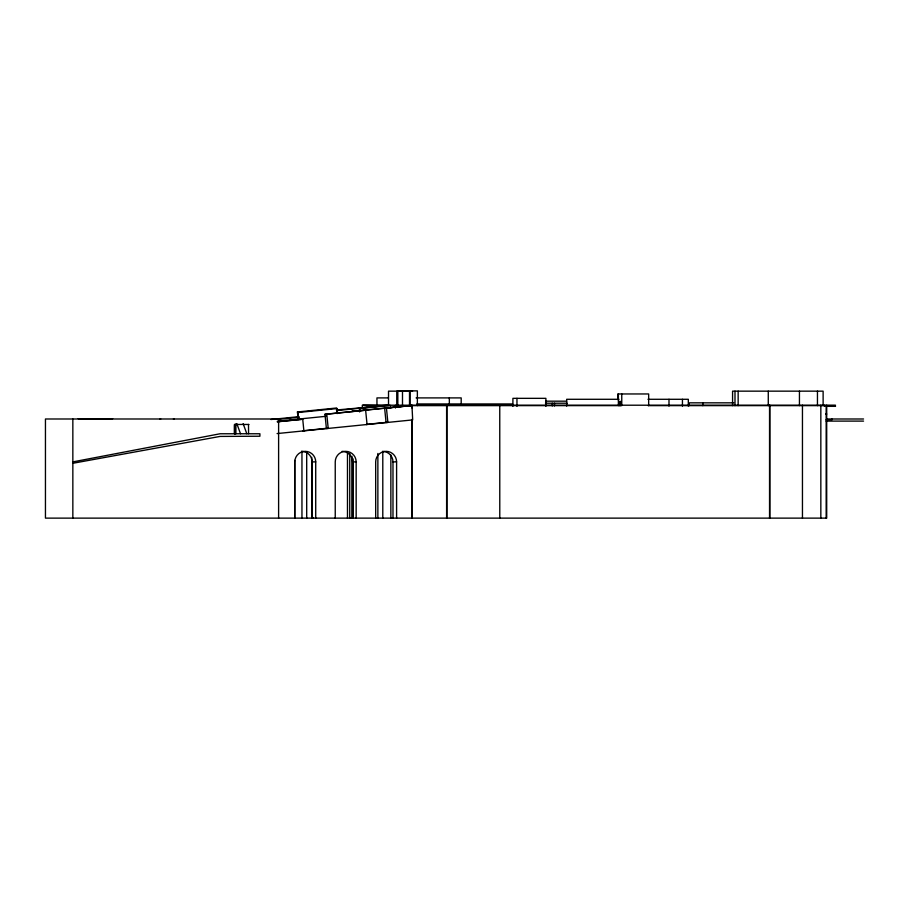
<?xml version="1.0" encoding="UTF-8"?>
<svg xmlns="http://www.w3.org/2000/svg" width="909" height="909" viewBox="0 0 909 909"><rect width="100%" height="100%" fill="white"/><g stroke="black" fill="none" stroke-linecap="round" stroke-linejoin="round"><path stroke-width="1.36" d="M159.848 419.197L160.745 418.992M72.845 461.886L220.092 433.763L259.906 433.763L259.906 436.229L220.092 436.422L72.845 463.283M298.129 418.981L297.425 411.97L336.58 407.993L337.523 412.754M297.425 411.97L297.959 412.527L337.103 408.55M336.364 409.993L383.166 405.846M359.634 411.947L359.237 407.982L387.2 405.141M336.819 410.55L361.987 407.993M364.782 407.709L371.781 407.005M374.576 406.721L380.167 406.153M359.237 407.982L359.759 408.539L390.336 405.437L390.597 408.073M270.916 419.515L298.8 416.674M276.927 419.503L299.3 417.231M324.979 414.265L326.786 414.174L328.206 428.412L326.399 428.514L324.979 414.265L410.618 405.63M326.786 414.174L365.634 410.254L367.054 424.503L366.157 424.548M386.45 408.152L387.87 422.401L386.064 422.492L384.643 408.255L411.959 405.584L412.686 419.901L277.086 433.57M277.802 421.162L326.411 416.265M277.336 421.731L302.731 419.254L303.89 430.866L302.981 430.911M277.336 421.81L302.731 419.254M302.617 430.821L327.16 428.253M367.395 424.287L386.848 422.321M411.959 405.584L411.061 405.209M363.827 410.345L365.634 410.254M353.465 411.3L351.669 411.402L409.732 405.63M412.572 391.154L388.518 391.154L388.518 405.209M388.268 397.903L376.951 397.903L376.951 405.209M416.106 397.903L461.193 397.903L461.193 403.994M619.006 399.29L566.671 399.29L566.671 406.096M647.969 399.29L688.318 399.29L688.318 406.096M545.65 401.176L566.693 401.176M733.745 402.835L689.295 402.835L689.295 405.641M545.468 403.21L567.239 403.21M416.856 403.948L512.653 403.948M437.695 405.096L513.494 405.096M835.541 405.209L362.305 405.209L362.305 408.039M388.995 405.63L362.918 405.209M648.094 405.63L835.257 405.63M826.701 406.334L835.541 406.334M825.588 414.072L826.701 414.072M78.219 418.685L112.671 418.685M826.645 418.992L863.55 418.992M826.111 419.697L831.996 419.697M826.111 421.106L863.55 421.106M248.941 424.458L234.442 424.458L234.442 433.763M301.64 451.341A10.544 10.453 -90 0 1 312.094 461.886L315.718 461.886L315.718 518.13M342.079 451.341A10.544 10.453 -90 0 1 352.544 461.886L356.158 461.886L356.158 518.13M382.519 451.341A10.544 10.453 -90 0 1 392.983 461.886L396.597 461.886L396.597 518.13M173.392 418.992L174.289 419.197M243.123 423.628L246.828 433.763M236.817 423.628L240.521 433.763M359.759 408.539L360.032 411.186M336.716 409.402L337.137 413.606M297.959 412.527L298.663 419.538M831.928 418.992L831.928 419.697M826.701 405.209L826.701 518.13L45.45 518.13L45.45 418.992L278.608 418.992L278.608 518.13M826.167 405.63L826.167 518.13M824.599 405.209L824.52 406.334M823.122 405.63L823.122 391.154L732.574 391.154L732.574 405.63M820.838 405.209L820.838 518.13M817.452 391.154L817.452 405.63M802.454 405.209L802.454 518.13M799.443 391.154L799.443 405.63M769.832 405.209L769.832 518.13M769.548 405.209L769.548 518.13M768.275 391.154L768.275 405.63M738.153 391.154L738.153 405.63M734.995 391.154L734.995 405.63M702.748 402.835L702.748 405.641M682.443 399.29L682.443 406.096M668.99 399.29L668.99 406.073M648.662 405.63L648.662 393.961L617.79 393.961L617.79 399.585M621.756 393.961L621.756 405.63L410.039 405.63L410.039 390.87M620.574 405.63L620.574 401.414L619.552 401.414L619.552 405.63M618.381 393.961L618.381 405.63M554.467 403.21L554.467 405.959M552.274 403.21L552.274 405.959M545.889 406.346L545.889 398.335L512.903 398.335L512.903 406.346M516.96 398.335L516.96 406.346M499.757 405.209L499.78 518.13M449.341 397.903L449.341 404.71M446.921 405.209L446.921 518.13M446.614 405.209L446.614 518.13M417.367 405.63L417.367 390.87L397.835 390.87L397.835 405.209M412.072 405.209L412.072 408.039M412.072 419.322L412.072 518.13M411.788 419.947L411.788 518.13M409.516 390.87L409.516 405.209M402.494 390.87L402.494 405.209M396.756 391.154L396.756 405.209M395.404 405.209L395.404 408.039M392.983 461.886L392.983 518.13M390.859 454.932L390.859 518.13M382.791 451.728L382.791 518.13M377.871 453.455L377.871 518.13M375.678 518.13L375.678 461.886A10.544 10.453 -90 0 1 386.143 451.341A10.544 10.453 -90 0 1 396.597 461.886M353.147 458.886L353.147 518.13M352.544 461.886L352.544 518.13M351.965 456.148L351.965 518.13M349.738 453.477L349.738 518.13M347.477 452.262L347.477 518.13M335.239 518.13L335.239 461.886A10.544 10.453 -90 0 1 345.693 451.341A10.544 10.453 -90 0 1 356.158 461.886M312.991 517.528L312.991 518.13M312.094 461.886L312.094 518.13M311.742 457.307L311.742 518.13M306.697 452.159L306.697 518.13M301.958 451.273L301.958 518.13M294.8 518.13L294.8 461.886A10.544 10.453 -90 0 1 305.254 451.341A10.544 10.453 -90 0 1 315.718 461.886M294.686 460.431L294.686 518.13M248.498 424.458L248.577 433.763M235.897 423.912L235.897 433.763M235.147 433.763L235.147 425.298L234.567 425.298L234.567 433.763M234.874 424.458L234.874 433.763M72.845 418.992L72.845 518.13"/></g></svg>
